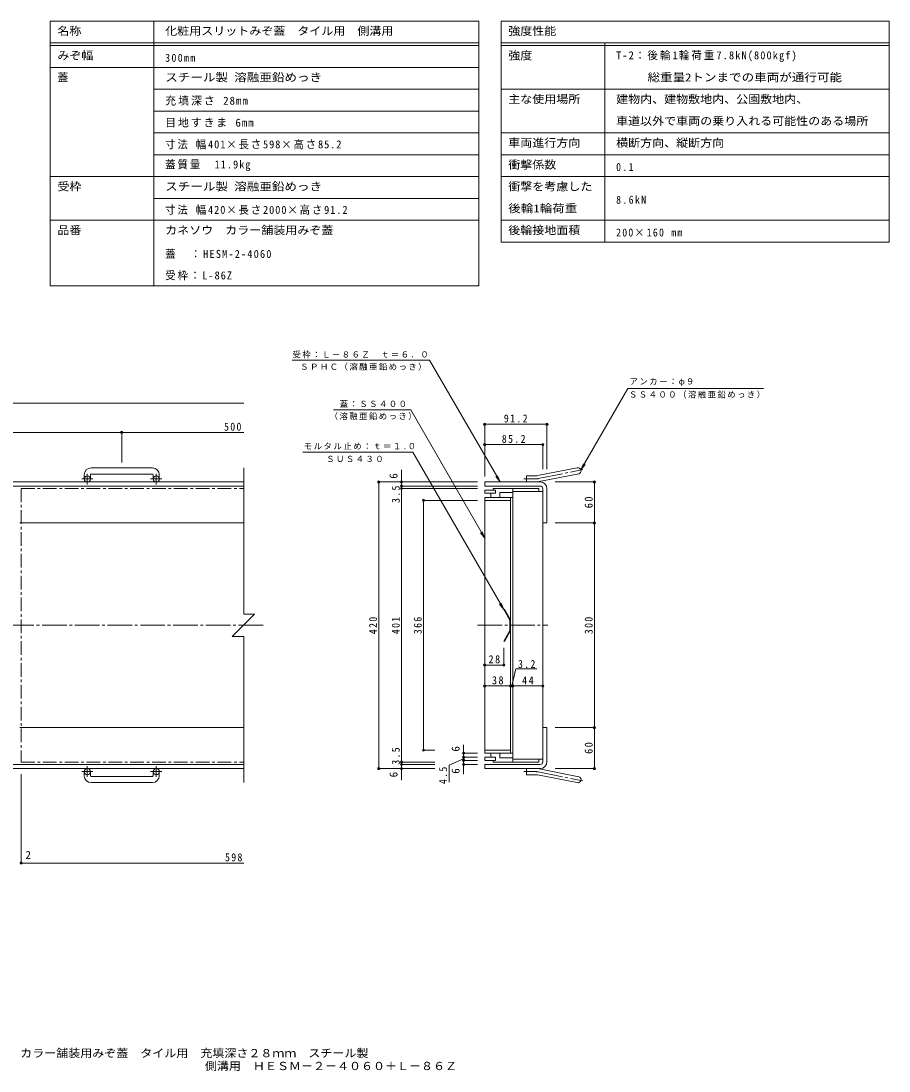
# Model space of a CAD drawing. Units: millimetres at full size, sheet at 1:4; some dimension numbers follow another scale. Extents: x -810 to 1124, y -778 to 761.
# Drawn here: x -148 to 1124, y -778 to 761 of the extents above; entities that cross this region are included whole.
import ezdxf
from ezdxf.enums import TextEntityAlignment as Align

# ---------------------------------------------------------------- set-up
doc = ezdxf.new("R2010")
doc.units = ezdxf.units.MM
doc.header["$LTSCALE"] = 4
doc.header["$PDMODE"] = 32
doc.header["$PDSIZE"] = 3.2
for name, pattern in [('CHAIN1', [8, 5, -1, 1, -1]), ('CHAIN2', [12, 9, -1, 1, -1]), ('DASHED3', [4, 3, -1])]:
    doc.linetypes.add(name, pattern=pattern)
for name, color, linetype, lineweight in [('0-0_通り芯', 7, 'CHAIN2', 9), ('0-1_躯体', 2, 'DASHED3', 9), ('0-2_仕上', 7, 'Continuous', 9), ('0-3_建具', 4, 'Continuous', 9), ('0-4_その他', 7, 'Continuous', 9), ('0-5_寸法', 7, 'Continuous', 9), ('F-5_F-5ﾚｲﾔ', 2, 'Continuous', 9), ('F-F_F-Fﾚｲﾔ', 7, 'Continuous', 9)]:
    doc.layers.add(name, color=color, linetype=linetype, lineweight=lineweight)
doc.layers.add('F-4_F-4ﾚｲﾔ', color=2, linetype='Continuous')
doc.styles.add('ＭＳ ゴシック', font='')
doc.styles.get('ＭＳ ゴシック').set_extended_font_data('MS Gothic')

msp = doc.modelspace()

# ---------------------------------------------------------------- linework, layer by layer
at = {"layer": '0-0_通り芯'}
for p, q in [((206.937, -124.691), (-769.866, -124.691)), ((521.069, -124.691), (623.949, -124.691))]:
    msp.add_line(p, q, dxfattribs=at)
at = {"layer": '0-1_躯体', "linetype": 'Continuous'}
for p, q in [((178.492, 25.309), (-149.821, 25.309)), ((178.492, -274.691), (-149.821, -274.691))]:
    msp.add_line(p, q, dxfattribs=at)
at = {"layer": '0-2_仕上', "color": 3, "linetype": 'CHAIN1'}
for p, q in [((-147.821, 75.809), (178.492, 75.809)), ((-147.821, 75.809), (-147.821, -325.192)), ((-147.821, -325.192), (178.492, -325.192))]:
    msp.add_line(p, q, dxfattribs=at)
at = {"layer": '0-2_仕上'}
for p, q in [((531.642, 73.309), (531.642, 68.809)), ((547.642, 73.309), (531.642, 73.309)), ((547.642, 68.809), (531.642, 68.809)), ((572.842, 62.809), (531.642, 62.809)), ((531.642, -312.192), (531.642, 62.809)), ((540.642, 68.809), (540.642, 62.809)), ((544.142, 75.809), (544.142, 73.309)), ((572.842, 75.809), (544.142, 75.809)), ((547.642, 73.309), (547.642, 68.809)), ((569.642, -312.192), (569.642, 62.809)), ((572.841, 75.809), (572.841, 69.809)), ((569.642, 58.309), (531.642, 58.309)), ((569.642, -307.692), (531.642, -307.692)), ((572.842, -312.192), (531.642, -312.192)), ((531.642, -322.692), (531.642, -318.192)), ((547.642, -318.192), (531.642, -318.192)), ((547.642, -322.692), (531.642, -322.692)), ((540.642, -318.192), (540.642, -312.192)), ((544.142, -325.192), (544.142, -322.692)), ((547.642, -322.692), (547.642, -318.192)), ((572.841, -325.192), (572.841, -319.192)), ((572.842, -325.192), (544.142, -325.192))]:
    msp.add_line(p, q, dxfattribs=at)
at = {"layer": '0-2_仕上', "color": 2}
for p, q in [((572.842, 75.809), (572.842, -325.192)), ((616.842, 71.309), (572.842, 71.309)), ((616.842, -320.692), (616.842, 71.309)), ((616.842, -320.692), (572.842, -320.692))]:
    msp.add_line(p, q, dxfattribs=at)
at = {"layer": '0-2_仕上', "color": 3}
for p, q in [((559.642, -101.603), (560.508, -101.103)), ((568.642, -132.191), (559.642, -147.78)), ((569.642, -132.459), (560.508, -148.28)), ((559.642, -147.78), (560.508, -148.28))]:
    msp.add_line(p, q, dxfattribs=at)
at = {"layer": '0-2_仕上'}
for points in [[(572.842, 69.809), (553.842, 69.809), (553.842, 62.809)], [(572.842, -319.192), (553.842, -319.192), (553.842, -312.192)]]:
    msp.add_lwpolyline(points, dxfattribs=at)
at = {"layer": '0-2_仕上', "color": 2}
for points in [[(572.842, 75.809), (610.842, 75.809), (610.842, 71.309)], [(572.842, -325.192), (610.842, -325.192), (610.842, -320.692)]]:
    msp.add_lwpolyline(points, dxfattribs=at)
at = {"layer": '0-2_仕上', "color": 3}
for points in [[(568.642, -132.191), (568.642, -117.191), (559.642, -101.603)], [(569.642, -132.459), (569.642, -116.924), (560.508, -101.103)]]:
    msp.add_lwpolyline(points, dxfattribs=at)
at = {"layer": '0-3_建具'}
for p, q in [((-55.321, 95.909), (-55.321, 89.808)), ((-46.321, 95.909), (-46.321, 89.808)), ((44.679, 105.908), (-45.321, 105.908)), ((-45.321, 96.908), (44.679, 96.908)), ((45.679, 95.909), (45.679, 89.808)), ((54.679, 95.909), (54.679, 89.808)), ((178.492, 105.909), (178.492, -108.496)), ((592.842, 85.309), (592.842, 94.308)), ((606.657, 94.308), (592.842, 94.308)), ((608.986, 94.615), (667.177, 105.909)), ((611.315, 85.922), (669.506, 97.215)), ((178.492, 85.308), (-750.321, 85.308)), ((178.492, 79.309), (-750.321, 79.309)), ((612.842, 79.309), (531.642, 79.309)), ((606.657, 85.309), (592.842, 85.309)), ((194.261, -108.496), (177.137, -125.619)), ((194.261, -108.496), (178.492, -108.496)), ((161.369, -141.388), (177.137, -125.619)), ((161.369, -141.388), (178.492, -141.388)), ((178.492, -355.291), (178.492, -141.388)), ((178.492, -328.692), (-750.321, -328.692)), ((178.492, -334.691), (-750.321, -334.691)), ((592.842, -334.691), (592.842, -343.691)), ((606.657, -334.691), (592.842, -334.691)), ((611.315, -335.305), (669.506, -346.598)), ((-55.321, -345.292), (-55.321, -339.191)), ((-46.321, -345.292), (-46.321, -339.191)), ((-45.321, -346.291), (44.679, -346.291)), ((45.679, -345.292), (45.679, -339.191)), ((54.679, -345.292), (54.679, -339.191)), ((606.657, -343.691), (592.842, -343.691)), ((608.986, -343.998), (667.177, -355.292)), ((44.679, -355.291), (-45.321, -355.291))]:
    msp.add_line(p, q, dxfattribs=at)
at = {"layer": '0-3_建具', "linetype": 'CHAIN1'}
for p, q in [((-50.821, 81.701), (-50.821, 97.299)), ((50.179, 81.701), (50.179, 97.299)), ((-42.658, 89.808), (-59.065, 89.808)), ((58.342, 89.808), (41.935, 89.808)), ((-50.821, -331.084), (-50.821, -346.682)), ((50.179, -331.084), (50.179, -346.682)), ((-42.658, -339.191), (-59.065, -339.191)), ((58.342, -339.191), (41.935, -339.191))]:
    msp.add_line(p, q, dxfattribs=at)
at = {"layer": '0-3_建具', "linetype": 'CHAIN2'}
for p, q in [((610.151, 90.268), (675.318, 103.431)), ((606.657, 89.808), (589.037, 89.808)), ((606.657, -339.191), (589.037, -339.191)), ((610.151, -339.651), (675.318, -352.814))]:
    msp.add_line(p, q, dxfattribs=at)
at = {"layer": '0-3_建具'}
for points in [[(531.642, 79.309), (531.642, 85.309), (612.842, 85.309)], [(616.842, 75.308), (616.842, 25.309), (622.842, 25.309), (622.842, 75.308)], [(616.842, -324.691), (616.842, -274.692), (622.842, -274.692), (622.842, -324.691)], [(612.842, -328.692), (531.642, -328.692), (531.642, -334.691), (612.842, -334.691)]]:
    msp.add_lwpolyline(points, dxfattribs=at)
for centre in [(-50.821, 89.808), (50.179, 89.808), (-50.821, -339.191), (50.179, -339.191)]:
    msp.add_circle(centre, 4.5, dxfattribs=at)
for centre, radius, start, end in [((-45.321, 95.909), 10, 90, 180), ((-45.321, 95.909), 1, 90, 180), ((44.679, 95.909), 10, 0, 90), ((44.679, 95.909), 1, 0, 90), ((606.657, 103.308), 9, 270, 285.00002), ((668.342, 101.562), 4.5, 285.00014, 104.99991), ((606.657, 103.308), 18, 270, 285), ((612.842, 75.308), 10, 0, 90), ((612.842, 75.308), 4, 0, 90), ((606.657, -352.691), 18, 75, 90), ((612.842, -324.691), 4, 270, 0), ((612.842, -324.691), 10, 270, 0), ((-45.321, -345.292), 10, 180, 270), ((-45.321, -345.292), 1, 180, 270), ((44.679, -345.292), 10, 270, 0), ((44.679, -345.292), 1, 270, 0), ((606.657, -352.691), 9, 74.99998, 90), ((668.342, -350.945), 4.5, 255.00009, 74.99986)]:
    msp.add_arc(centre, radius, start, end, dxfattribs=at)
at = {"layer": '0-3_建具', "linetype": 'CHAIN2'}
for centre, start, end in [((606.657, 103.308), 270, 284.99995), ((606.657, -352.691), 75.00005, 90)]:
    msp.add_arc(centre, 13.5, start, end, dxfattribs=at)
at = {"layer": '0-4_その他'}
for p, q in [((-750.321, 200.752), (178.492, 200.752)), ((531.642, 171.135), (531.642, 93.308)), ((531.642, 169.935), (622.842, 169.935)), ((622.842, 171.135), (622.842, 104.283)), ((-500.321, 157.931), (-0.321, 157.931)), ((-0.321, 159.131), (-0.321, 113.908)), ((-0.321, 157.931), (178.492, 157.931)), ((531.642, 140.047), (616.842, 140.047)), ((616.842, 141.247), (616.842, 104.283)), ((409.692, 85.308), (409.692, 103.006)), ((375.155, 85.308), (520.969, 85.308)), ((376.355, 85.308), (376.355, -334.691)), ((408.492, 79.309), (520.969, 79.309)), ((409.692, 79.309), (409.692, 85.308)), ((409.692, 75.809), (409.692, 79.309)), ((693.591, 85.308), (634.902, 85.308)), ((692.391, 85.308), (692.391, 25.309)), ((408.492, 75.809), (520.969, 75.809)), ((409.692, -325.192), (409.692, 75.809)), ((440.672, 58.309), (520.969, 58.309)), ((441.872, 58.309), (441.872, -307.692)), ((693.591, 25.309), (634.902, 25.309)), ((692.391, 25.309), (692.391, -274.691)), ((559.642, -184.135), (559.642, -157.811)), ((531.642, -182.935), (559.642, -182.935)), ((571.242, -213.686), (577.099, -188.536)), ((577.099, -188.536), (607.98, -188.536)), ((531.642, -213.686), (569.642, -213.686)), ((569.642, -213.686), (572.842, -213.686)), ((572.842, -213.686), (616.842, -213.686)), ((693.591, -274.691), (634.902, -274.691)), ((692.391, -274.691), (692.391, -334.691)), ((440.672, -307.692), (458.437, -307.692)), ((500.763, -312.192), (500.763, -299.806)), ((499.563, -312.192), (520.969, -312.192)), ((499.563, -318.192), (520.969, -318.192)), ((499.563, -322.692), (520.969, -322.692)), ((500.763, -318.192), (500.763, -312.192)), ((500.763, -322.692), (500.763, -318.192)), ((500.763, -328.692), (500.763, -322.692)), ((375.155, -334.691), (458.437, -334.691)), ((408.492, -325.192), (458.437, -325.192)), ((408.492, -328.692), (458.437, -328.692)), ((409.692, -328.692), (409.692, -325.192)), ((409.692, -334.691), (409.692, -328.692)), ((409.692, -334.691), (409.692, -351.591)), ((499.563, -328.692), (520.969, -328.692)), ((500.763, -328.692), (500.763, -343)), ((693.591, -334.691), (634.902, -334.691)), ((-147.821, -474.355), (-147.821, -342.915)), ((-149.821, -473.155), (-147.821, -473.155)), ((-147.821, -473.155), (178.492, -473.155))]:
    msp.add_line(p, q, dxfattribs=at)
msp.add_lwpolyline([(500.763, -320.442), (479.321, -329.678), (479.321, -354.505)], dxfattribs=at)
for p in [(531.642, 169.935), (622.842, 169.935), (-0.321, 157.931), (531.642, 140.047), (616.842, 140.047), (376.355, 85.308), (409.692, 85.308), (409.692, 79.309), (409.692, 75.809), (692.391, 85.308), (441.872, 58.309), (692.391, 25.309), (531.642, -182.935), (559.642, -182.935), (531.642, -213.686), (569.642, -213.686), (572.842, -213.686), (616.842, -213.686), (692.391, -274.691), (441.872, -307.692), (500.763, -312.192), (500.763, -318.192), (500.763, -322.692), (376.355, -334.691), (409.692, -325.192), (409.692, -328.692), (409.692, -334.691), (500.763, -328.692), (692.391, -334.691), (-147.821, -473.155)]:
    msp.add_point(p, dxfattribs=at)
at = {"layer": '0-5_寸法'}
for p, q in [((249.456, 264.045), (450.9, 264.045)), ((450.9, 264.045), (554.093, 85.308)), ((741.628, 222.379), (940.275, 222.379)), ((264.9, 129.216), (426.378, 129.216)), ((426.378, 129.216), (559.642, -101.603)), ((672.641, 102.89), (678.729, 110.824)), ((554.093, 85.308), (548.005, 93.242)), ((554.093, 85.308), (550.266, 94.547)), ((531.642, 2.941), (525.554, 10.875)), ((531.642, 2.941), (527.815, 12.18)), ((559.642, -101.603), (553.554, -93.669)), ((559.642, -101.603), (555.815, -92.364))]:
    msp.add_line(p, q, dxfattribs=at)
for points in [[(741.628, 222.379), (672.641, 102.89), (676.468, 112.129)], [(309.815, 190.84), (423.159, 190.84), (531.642, 2.941)]]:
    msp.add_lwpolyline(points, dxfattribs=at)
at = {"layer": 'F-5_F-5ﾚｲﾔ', "color": 7}
for p, q in [((555.518, 760.916), (1124.205, 760.916)), ((555.518, 760.916), (555.518, 436.916)), ((1124.205, 760.916), (1124.205, 436.916)), ((555.518, 728.916), (1124.205, 728.916)), ((555.518, 724.916), (1124.205, 724.916)), ((707.714, 728.916), (707.714, 436.916)), ((555.518, 660.916), (1124.205, 660.916)), ((555.518, 660.916), (1124.205, 660.916)), ((555.518, 596.916), (1124.205, 596.916)), ((555.518, 564.916), (1124.205, 564.916)), ((555.518, 532.916), (1124.205, 532.916)), ((555.518, 468.916), (1124.205, 468.916)), ((555.518, 436.916), (1124.205, 436.916))]:
    msp.add_line(p, q, dxfattribs=at)
at = {"layer": 'F-F_F-Fﾚｲﾔ'}
for p, q in [((-105.38, 760.916), (522.879, 760.916)), ((-105.38, 760.916), (-105.38, 372.916)), ((46.816, 760.916), (46.816, 372.916)), ((522.879, 760.916), (522.879, 372.916)), ((-105.38, 728.916), (522.879, 728.916)), ((-105.38, 724.916), (522.879, 724.916)), ((-105.38, 692.916), (522.879, 692.916)), ((46.816, 660.916), (522.879, 660.916)), ((46.816, 628.916), (522.879, 628.916)), ((46.816, 596.916), (522.879, 596.916)), ((46.816, 564.916), (522.879, 564.916)), ((-105.38, 532.916), (522.879, 532.916)), ((46.816, 500.916), (522.879, 500.916)), ((-105.38, 468.916), (522.879, 468.916)), ((-105.38, 372.916), (522.879, 372.916))]:
    msp.add_line(p, q, dxfattribs=at)

# ---------------------------------------------------------------- texts
at = {"layer": '0-4_その他', "color": 2, "style": 'ＭＳ ゴシック'}
for p in [(407.292, 90.15), (498.363, -309.861), (498.363, -342.257), (407.292, -347.568)]:
    msp.add_text('6', height=11.73, rotation=90, dxfattribs=at).set_placement(p, align=Align.BOTTOM_LEFT)
msp.add_text('2', height=11.73, dxfattribs=at).set_placement((-141.513, -470.755), align=Align.BOTTOM_LEFT)
at = {"layer": '0-4_その他', "color": 2, "char_height": 11.73, "attachment_point": 7, "style": 'ＭＳ ゴシック'}
for s, insert in [('\\T1.27;\\W0.9;500', (149.562, 160.331)), ('\\T1.28;\\W0.9;91.2', (559.742, 172.335)), ('\\T1.28;\\W0.9;85.2', (556.742, 142.447)), ('\\T1.27;\\W0.95;28', (537.142, -180.535)), ('\\T1.27;\\W0.9;3.2', (580.474, -187.502)), ('\\T1.27;\\W0.95;38', (542.142, -211.286)), ('\\T1.27;\\W0.95;44', (586.342, -211.286)), ('\\T1.27;\\W0.9;598', (151.052, -470.755))]:
    msp.add_mtext(s, dxfattribs=dict(at, insert=insert))
at = {"layer": '0-4_その他', "color": 2, "char_height": 11.73, "attachment_point": 7, "rotation": 90, "style": 'ＭＳ ゴシック'}
for s, insert in [('\\T1.27;\\W0.9;3.5', (407.292, 54.583)), ('\\T1.27;\\W0.95;60', (689.991, 46.808)), ('\\T1.27;\\W0.9;420', (373.955, -137.691)), ('\\T1.27;\\W0.9;401', (407.292, -137.691)), ('\\T1.27;\\W0.9;366', (439.472, -137.691)), ('\\T1.27;\\W0.9;300', (689.991, -137.691)), ('\\T1.27;\\W0.9;3.5', (407.292, -329.016)), ('\\T1.27;\\W0.95;60', (689.991, -313.191)), ('\\T1.27;\\W0.9;4.5', (476.597, -357.413))]:
    msp.add_mtext(s, dxfattribs=dict(at, insert=insert))
at = {"layer": '0-5_寸法', "char_height": 8.798, "attachment_point": 7, "style": 'ＭＳ ゴシック'}
for s, insert in [('\\T1.17;受枠：Ｌ－８６Ｚ\u3000ｔ＝６．０', (249.932, 266.756)), ('\\T1.17;ＳＰＨＣ（溶融亜鉛めっき）', (261.147, 248.522)), ('\\T1.17;アンカー：φ９', (743.871, 225.839)), ('\\T1.17;ＳＳ４００（溶融亜鉛めっき）', (742.948, 207.872)), ('\\T1.17;蓋：ＳＳ４００', (318.972, 194.767)), ('\\T1.17;（溶融亜鉛めっき）', (304.271, 176.182)), ('\\T1.18;モルタル止め：ｔ＝１.０', (266.295, 132.806)), ('\\T1.17;ＳＵＳ４３０', (299.206, 114.485))]:
    msp.add_mtext(s, dxfattribs=dict(at, insert=insert))
at = {"layer": 'F-4_F-4ﾚｲﾔ', "style": 'ＭＳ ゴシック', "width": 1.1}
for s, p in [('カラー舗装用みぞ蓋\u3000タイル用\u3000充填深さ２８ｍｍ\u3000スチール製', (-149.204, -761.267)), ('側溝用\u3000ＨＥＳＭ－２－４０６０＋Ｌ－８６Ｚ', (121.552, -780.096))]:
    msp.add_text(s, height=11.73, dxfattribs=at).set_placement(p, align=Align.BOTTOM_LEFT)
at = {"layer": 'F-5_F-5ﾚｲﾔ', "style": 'ＭＳ ゴシック'}
for s, width, p in [('化粧用スリットみぞ蓋\u3000タイル用\u3000側溝用', 1.1, (63.35, 736.916)), ('強度性能', 1.1, (566.165, 736.916)), ('強度', 1.1, (566.165, 700.916)), ('スチール製 溶融亜鉛めっき', 1.15, (63.35, 668.916)), (' \u3000\u3000総重量2トンまでの車両が通行可能', 1.15, (724.248, 668.916)), ('主な使用場所', 1.1, (566.165, 636.916)), ('建物内、建物敷地内、公園敷地内、', 1.1, (724.248, 636.916)), ('車道以外で車両の乗り入れる可能性のある場所', 1.1, (724.248, 604.916)), ('車両進行方向', 1.1, (566.165, 572.916)), ('横断方向、縦断方向', 1.1, (724.248, 572.916)), ('衝撃係数', 1.1, (566.165, 540.916)), ('衝撃を考慮した', 1.1, (566.165, 508.916)), ('後輪1輪荷重', 1.15, (566.165, 476.916)), ('後輪接地面積', 1.1, (566.165, 444.916))]:
    msp.add_text(s, height=11.73, dxfattribs=dict(at, width=width)).set_placement(p, align=Align.BOTTOM_LEFT)
at = {"layer": 'F-5_F-5ﾚｲﾔ', "char_height": 11.73, "attachment_point": 7, "style": 'ＭＳ ゴシック'}
for s, insert in [('\\T1.28;\\W0.9;300mm', (63.35, 700.916)), ('\\T1.21;\\W0.95;T-2：後輪1輪荷重7.8kN(800kgf)', (724.248, 700.916)), ('\\T1.18;充填深さ\\~28mm', (63.35, 636.916)), ('\\T1.17;目地すきま\\~6mm', (63.35, 604.916)), ('\\T1.27;\\W0.9;0.1', (724.248, 540.916)), ('\\T1.28;\\W0.9;8.6kN', (724.248, 492.916)), ('\\T1.25;\\W0.9;200×160\\~mm', (724.248, 444.916))]:
    msp.add_mtext(s, dxfattribs=dict(at, insert=insert))
at = {"layer": 'F-F_F-Fﾚｲﾔ', "color": 2, "style": 'ＭＳ ゴシック'}
for s, width, p in [('名称', 1.1, (-94.733, 736.916)), ('みぞ幅', 1.1, (-94.733, 700.916)), ('受枠', 1.1, (-94.733, 508.916)), ('スチール製 溶融亜鉛めっき', 1.15, (63.35, 508.916)), ('品番', 1.1, (-94.733, 444.916)), ('カネソウ\u3000カラー舗装用みぞ蓋', 1.1, (63.35, 444.916))]:
    msp.add_text(s, height=11.73, dxfattribs=dict(at, width=width)).set_placement(p, align=Align.BOTTOM_LEFT)
msp.add_text('蓋', height=11.73, dxfattribs=at).set_placement((-94.733, 668.916), align=Align.BOTTOM_LEFT)
at = {"layer": 'F-F_F-Fﾚｲﾔ', "color": 2, "char_height": 11.73, "attachment_point": 7, "style": 'ＭＳ ゴシック'}
for s, insert in [('\\T1.18;\\W0.95;寸法\\~幅401×長さ598×高さ85.2', (63.35, 572.916)), ('\\T1.19;\\W0.95;蓋質量\u300011.9kg', (63.35, 540.916)), ('\\T1.18;\\W0.95;寸法\\~幅420×長さ2000×高さ91.2', (63.35, 476.916)), ('\\T1.22;\\W0.95;蓋\u3000：HESM-2-4060', (63.35, 412.916)), ('\\T1.19;\\W0.95;受枠：L-86Z', (63.35, 380.916))]:
    msp.add_mtext(s, dxfattribs=dict(at, insert=insert))

doc.saveas('drawing.dxf')
